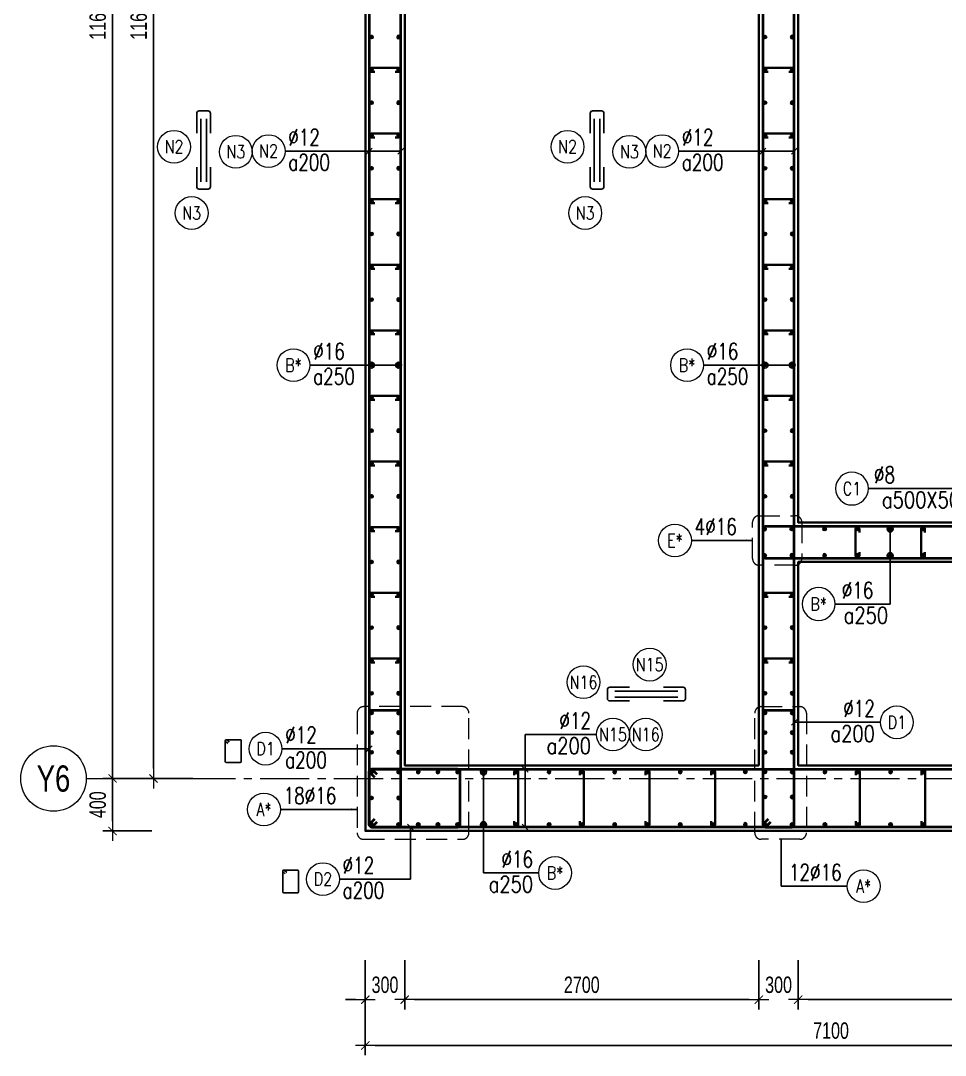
# Model space of a CAD drawing. Header units: millimetres. Extents: x 931337 to 1117500, y 19732 to 157199.
# Drawn here: x 989045 to 996094, y 102930 to 110814 of the extents above; entities that cross this region are included whole.
import ezdxf
from ezdxf.enums import TextEntityAlignment as Align

# ---------------------------------------------------------------- set-up
doc = ezdxf.new("R2010")
doc.units = ezdxf.units.MM
doc.header["$MEASUREMENT"] = 0
for name, pattern in [('HIDDEN', [9.525, 6.35, -3.175]), ('HIDDEN2', [4.7625, 3.175, -1.5875]), ('OF_Grid_1$0$CENTER2', [1.125, 0.75, -0.125, 0.125, -0.125])]:
    doc.linetypes.add(name, pattern=pattern)
doc.layers.get('0').update_dxf_attribs({"lineweight": 20})
doc.layers.get('Defpoints').update_dxf_attribs({"color": 151, "lineweight": 9})
doc.layers.add('Hidden', color=9, linetype='HIDDEN')
doc.layers.add('Ligature', color=1, linetype='Continuous')
for name, color, linetype, lineweight in [('KC-LEADER', 153, 'Continuous', 18), ('KC-THEP', 6, 'Continuous', 40), ('NDC_S_DIM', 1, 'Continuous', 15), ('NDC_S_HIDDEN', 8, 'HIDDEN2', 13), ('NDC_S_LEADER', 1, 'Continuous', 15), ('NDC_S_REBAR', 4, 'Continuous', 35), ('NDC_S_STIRRUP', 4, 'Continuous', 40), ('NDC_S_VN TEXT', 7, 'Continuous', 20), ('NDC_S_WALL', 6, 'Continuous', 35), ('OF_Grid_1$0$NDC_S_AXIS', 5, 'OF_Grid_1$0$CENTER2', 13), ('OF_Grid_1$0$NDC_S_SYMBOL', 1, 'Continuous', 15), ('OF_Grid_1$0$NDC_S_TEXT SYMBOL', 7, 'Continuous', 20)]:
    doc.layers.add(name, color=color, linetype=linetype, lineweight=lineweight)
doc.styles.add('NDC_ARIAL', font='arial.ttf', dxfattribs={"width": 0.85})
doc.styles.add('NDC_DIM', font='', dxfattribs={"width": 0.75})
doc.styles.add('NDC_EN TXT', font='romans.shx', dxfattribs={"width": 0.8})
doc.styles.add('OF_Grid_1$0$NDC_ANNO', font='', dxfattribs={"width": 0.8})
doc.styles.get('NDC_DIM').set_extended_font_data('Dotum')
doc.styles.get('OF_Grid_1$0$NDC_ANNO').set_extended_font_data('Dotum')
doc.dimstyles.new('NDC_1-50', dxfattribs={"dimscale": 50, "dimtxt": 2.5, "dimasz": 1, "dimexe": 1.5, "dimexo": 0, "dimgap": 0.8, "dimtad": 1, "dimdec": 0, "dimdsep": 46, "dimtxsty": 'NDC_ARIAL', "dimblk": 'DIMMARK', "dimcen": 49999.938995, "dimdle": 1.5, "dimclrd": 1, "dimclre": 1, "dimclrt": 3, "dimadec": 0, "dimazin": 0, "dimtfac": 1, "dimtdec": 0, "dimtix": 1, "dimtmove": 2, "dimatfit": 3, "dimfxl": 1, "dimarcsym": 0})
doc.dimstyles.new('NDC_dim_30', dxfattribs={"dimscale": 30, "dimtxt": 2.5, "dimasz": 1.5, "dimexe": 1.5, "dimexo": 2.5, "dimgap": 1, "dimtad": 1, "dimdec": 0, "dimzin": 0, "dimdsep": 46, "dimtxsty": 'NDC_DIM', "dimblk": 'DIMMARK', "dimcen": 0.09, "dimdle": 1.2, "dimclrd": 1, "dimclre": 1, "dimclrt": 3, "dimadec": 0, "dimazin": 0, "dimtfac": 1, "dimtdec": 0, "dimtix": 1, "dimtofl": 0, "dimtmove": 0, "dimatfit": 3, "dimfxl": 6, "dimfxlon": 1, "dimtolj": 1, "dimtzin": 0, "dimarcsym": 0})
doc.dimstyles.new('NDC_dim_50', dxfattribs={"dimscale": 50, "dimtxt": 2.5, "dimasz": 1.5, "dimexe": 1.5, "dimexo": 2.5, "dimgap": 1, "dimtad": 1, "dimdec": 0, "dimzin": 0, "dimdsep": 46, "dimtxsty": 'NDC_DIM', "dimblk": 'DIMMARK', "dimcen": 0.09, "dimdle": 1.2, "dimclrd": 1, "dimclre": 1, "dimclrt": 3, "dimadec": 0, "dimazin": 0, "dimtfac": 1, "dimtdec": 0, "dimtix": 1, "dimtofl": 0, "dimtmove": 0, "dimatfit": 3, "dimfxl": 6, "dimfxlon": 1, "dimtolj": 1, "dimtzin": 0, "dimarcsym": 0})

# ---------------------------------------------------------------- blocks, each defined once
blk = doc.blocks.new('DIMMARK')
at = {"layer": 'NDC_S_DIM', "color": 1}
blk.add_line((-1.5, 0), (1, 0), dxfattribs=at)
at = {"layer": 'NDC_S_DIM', "color": 2, "const_width": 0.1}
blk.add_lwpolyline([(-0.42, -0.42), (0.42, 0.42)], dxfattribs=at)
blk = doc.blocks.new('*D281')
at = {"layer": 'Defpoints', "color": 0, "transparency": 16777216}
for p in [(991672.6, 104639.1), (998772.4, 103817.5), (991672.6, 103004.7)]:
    blk.add_point(p, dxfattribs=at)
at = {"layer": 'NDC_S_DIM', "color": 1, "lineweight": -2, "transparency": 16777216}
for p, q in [((991672.6, 103304.7), (991672.6, 102929.7)), ((998772.4, 103304.7), (998772.4, 102929.7)), ((998697.4, 103004.7), (991747.6, 103004.7))]:
    blk.add_line(p, q, dxfattribs=at)
at = {"layer": 'NDC_S_DIM', "color": 1, "lineweight": -2, "transparency": 16777216, "xscale": 75, "yscale": 75, "zscale": 75, "rotation": 180}
blk.add_blockref('DIMMARK', (991672.6, 103004.7), dxfattribs=at)
at = {"layer": 'NDC_S_DIM', "color": 1, "lineweight": -2, "transparency": 16777216, "xscale": 75, "yscale": 75, "zscale": 75}
blk.add_blockref('DIMMARK', (998772.4, 103004.7), dxfattribs=at)
at = {"layer": 'NDC_S_DIM', "color": 3, "transparency": 16777216, "insert": (995222.5, 103117.3), "char_height": 125, "attachment_point": 5, "style": 'NDC_DIM'}
blk.add_mtext('\\A1;7100', dxfattribs=at)
blk = doc.blocks.new('THEP')
at = {"layer": 'KC-LEADER', "color": 6}
blk.add_circle((0, 0), 14, dxfattribs=at)
at = {"layer": 'KC-THEP'}
for p, q in [((-14, 0), (14, 0)), ((9.9, 9.9), (-9.9, -9.9)), ((-9.9, 9.9), (9.9, -9.9)), ((0, 14), (0, -14))]:
    blk.add_line(p, q, dxfattribs=at)
blk = doc.blocks.new('A$C7BC65A55')
at = {"layer": 'Ligature'}
for p, q in [((-15.2, 372, 0), (-15.2, 38.5, 0)), ((15.2, 372, 0), (15.2, 38.5, 0))]:
    blk.add_line(p, q, dxfattribs=at)
for points in [[(-36.2, 296.5), (-36.2, 400.9, -0.414214), (-24, 413.1), (24, 413.1, -0.414214), (36.2, 400.9), (36.2, 296.5)], [(-36.2, 116.5), (-36.2, 12.2, 0.414214), (-24, 0), (24, 0, 0.414214), (36.2, 12.2), (36.2, 116.5)]]:
    blk.add_lwpolyline(points, format="xyb", dxfattribs=at)
blk = doc.blocks.new('*U11')
blk.add_circle((-2.5, 0), 2.5)
at = {"layer": 'NDC_S_VN TEXT', "color": 3, "style": 'NDC_EN TXT', "width": 0.75}
for tag, p in [('DK1', (0.5, 0.85)), ('KC1', (0.5, -2.97))]:
    blk.add_attdef(tag, p, '', height=2.5, dxfattribs=at)
at = {"layer": 'NDC_S_VN TEXT', "color": 7, "style": 'NDC_EN TXT', "width": 0.8}
blk.add_attdef('SH2', text='', height=2, dxfattribs=at).set_placement((-2.5, 0), align=Align.MIDDLE)
blk = doc.blocks.new('*U10')
blk.add_circle((2.5, 0), 2.5)
at = {"layer": 'NDC_S_VN TEXT', "color": 3, "style": 'NDC_EN TXT'}
for tag, width, p in [('DK2', 0.75, (-0.85, 0.85)), ('KC2', 0.8, (-0.85, -2.97))]:
    blk.add_attdef(tag, text='', height=2.5, dxfattribs=dict(at, width=width)).set_placement(p, align=Align.RIGHT)
at = {"layer": 'NDC_S_VN TEXT', "color": 7, "style": 'NDC_EN TXT', "width": 0.8}
blk.add_attdef('SH3', text='', height=2, dxfattribs=at).set_placement((2.5, 0), align=Align.MIDDLE)
blk = doc.blocks.new('*U9')
blk.add_circle((2.5, 0), 2.5)
at = {"layer": 'NDC_S_VN TEXT', "color": 3, "style": 'NDC_EN TXT', "width": 0.75}
blk.add_attdef('DK2', text='', height=2.5, dxfattribs=at).set_placement((-0.85, 0.85), align=Align.RIGHT)
at = {"layer": 'NDC_S_VN TEXT', "color": 7, "style": 'NDC_EN TXT', "width": 0.8}
blk.add_attdef('SH3', text='', height=2, dxfattribs=at).set_placement((2.5, 0), align=Align.MIDDLE)
blk = doc.blocks.new('*U13')
blk.add_circle((-2.5, 0), 2.5)
at = {"layer": 'NDC_S_VN TEXT', "color": 3, "style": 'NDC_EN TXT', "width": 0.75}
blk.add_attdef('DK1', (0.5, 0.85), '', height=2.5, dxfattribs=at)
at = {"layer": 'NDC_S_VN TEXT', "color": 7, "style": 'NDC_EN TXT', "width": 0.8}
blk.add_attdef('SH2', text='', height=2, dxfattribs=at).set_placement((-2.5, 0), align=Align.MIDDLE)
blk = doc.blocks.new('*U232')
at = {"layer": 'KC-THEP', "rotation": 9.668564436380946}
blk.add_blockref('THEP', (0, 100.3), dxfattribs=at)
at = {"layer": 'KC-THEP', "xscale": -1, "rotation": 170.331435563619}
blk.add_blockref('THEP', (0, -100.3), dxfattribs=at)
blk = doc.blocks.new('*U231')
at = {"layer": 'NDC_S_HIDDEN', "color": 0, "linetype": 'ByBlock', "lineweight": -2, "transparency": 16777216}
for p in [(0, 0), (250, 0), (500, 0), (750, 0), (1000, 0), (1250, 0), (1500, 0), (1750, 0), (2000, 0), (2250, 0), (2500, 0), (2750, 0)]:
    blk.add_blockref('*U232', p, dxfattribs=at)
blk = doc.blocks.new('*D263')
at = {"layer": 'Defpoints', "color": 0, "ltscale": 200, "transparency": 16777216}
for p in [(991672.6, 104639.1), (991972.6, 104639.1), (991672.6, 103353.8)]:
    blk.add_point(p, dxfattribs=at)
at = {"layer": 'NDC_S_DIM', "color": 1, "lineweight": -2, "ltscale": 200, "transparency": 16777216}
for p, q in [((991672.6, 103653.8), (991672.6, 103278.8)), ((991972.6, 103653.8), (991972.6, 103278.8)), ((991597.6, 103353.8), (991522.6, 103353.8)), ((992047.6, 103353.8), (992122.6, 103353.8))]:
    blk.add_line(p, q, dxfattribs=at)
at = {"layer": 'NDC_S_DIM', "color": 1, "lineweight": -2, "ltscale": 200, "transparency": 16777216, "xscale": 75, "yscale": 75, "zscale": 75}
blk.add_blockref('DIMMARK', (991672.6, 103353.8), dxfattribs=at)
at = {"layer": 'NDC_S_DIM', "color": 1, "lineweight": -2, "ltscale": 200, "transparency": 16777216, "xscale": 75, "yscale": 75, "zscale": 75, "rotation": 180}
blk.add_blockref('DIMMARK', (991972.6, 103353.8), dxfattribs=at)
at = {"layer": 'NDC_S_DIM', "color": 3, "ltscale": 200, "transparency": 16777216, "insert": (991822.6, 103466.4), "char_height": 125, "attachment_point": 5, "style": 'NDC_DIM'}
blk.add_mtext('\\A1;300', dxfattribs=at)
blk = doc.blocks.new('*U86')
at = {"layer": 'OF_Grid_1$0$NDC_S_SYMBOL'}
blk.add_line((5, 0), (9, 0), dxfattribs=at)
blk.add_circle((0, 0), 5, dxfattribs=at)
at = {"layer": 'OF_Grid_1$0$NDC_S_TEXT SYMBOL', "color": 7, "style": 'OF_Grid_1$0$NDC_ANNO', "width": 0.8}
blk.add_attdef('GRID', text='', height=4, rotation=270, dxfattribs=at).set_placement((0, 0), align=Align.MIDDLE)
blk = doc.blocks.new('*D239')
at = {"layer": 'Defpoints', "color": 0, "transparency": 16777216}
for p in [(990058.1, 116639.1), (992301.9, 116639.1), (992411.3, 105039.1)]:
    blk.add_point(p, dxfattribs=at)
at = {"layer": 'NDC_S_DIM', "color": 1, "lineweight": -2, "transparency": 16777216}
for p, q in [((990358.1, 116639.1), (989983.1, 116639.1)), ((990058.1, 105114.1), (990058.1, 116564.1)), ((990358.1, 105039.1), (989983.1, 105039.1))]:
    blk.add_line(p, q, dxfattribs=at)
at = {"layer": 'NDC_S_DIM', "color": 1, "lineweight": -2, "transparency": 16777216, "xscale": 75, "yscale": 75, "zscale": 75}
for p, rotation in [((990058.1, 116639.1), 90), ((990058.1, 105039.1), 270)]:
    blk.add_blockref('DIMMARK', p, dxfattribs=dict(at, rotation=rotation))
at = {"layer": 'NDC_S_DIM', "color": 3, "transparency": 16777216, "insert": (989945.5, 110839.1), "char_height": 125, "attachment_point": 5, "rotation": 90, "style": 'NDC_DIM'}
blk.add_mtext('\\A1;11600', dxfattribs=at)
blk = doc.blocks.new('*D240')
at = {"layer": 'Defpoints', "color": 0, "ltscale": 200, "transparency": 16777216}
for p in [(989745.5, 105039.3), (991786.6, 105039.3), (991754.9, 104639.1)]:
    blk.add_point(p, dxfattribs=at)
at = {"layer": 'NDC_S_DIM', "color": 1, "lineweight": -2, "ltscale": 200, "transparency": 16777216}
for p, q in [((990045.5, 105039.3), (989670.5, 105039.3)), ((989745.5, 104714.1), (989745.5, 104964.3)), ((990045.5, 104639.1), (989670.5, 104639.1))]:
    blk.add_line(p, q, dxfattribs=at)
at = {"layer": 'NDC_S_DIM', "color": 1, "lineweight": -2, "ltscale": 200, "transparency": 16777216, "xscale": 75, "yscale": 75, "zscale": 75}
for p, rotation in [((989745.5, 105039.3), 90), ((989745.5, 104639.1), 270)]:
    blk.add_blockref('DIMMARK', p, dxfattribs=dict(at, rotation=rotation))
at = {"layer": 'NDC_S_DIM', "color": 3, "ltscale": 200, "transparency": 16777216, "insert": (989632.9, 104839.2), "char_height": 125, "attachment_point": 5, "rotation": 90, "style": 'NDC_DIM'}
blk.add_mtext('\\A1;400', dxfattribs=at)
blk = doc.blocks.new('*D241')
at = {"layer": 'Defpoints', "color": 0, "ltscale": 200, "transparency": 16777216}
for p in [(989745.5, 116639.1), (991786.5, 116639.1), (991786.6, 105039.3)]:
    blk.add_point(p, dxfattribs=at)
at = {"layer": 'NDC_S_DIM', "color": 1, "lineweight": -2, "ltscale": 200, "transparency": 16777216}
for p, q in [((990045.5, 116639.1), (989670.5, 116639.1)), ((989745.5, 105114.3), (989745.5, 116564.1)), ((990045.5, 105039.3), (989670.5, 105039.3))]:
    blk.add_line(p, q, dxfattribs=at)
at = {"layer": 'NDC_S_DIM', "color": 1, "lineweight": -2, "ltscale": 200, "transparency": 16777216, "xscale": 75, "yscale": 75, "zscale": 75}
for p, rotation in [((989745.5, 116639.1), 90), ((989745.5, 105039.3), 270)]:
    blk.add_blockref('DIMMARK', p, dxfattribs=dict(at, rotation=rotation))
at = {"layer": 'NDC_S_DIM', "color": 3, "ltscale": 200, "transparency": 16777216, "insert": (989632.9, 110839.2), "char_height": 125, "attachment_point": 5, "rotation": 90, "style": 'NDC_DIM'}
blk.add_mtext('\\A1;11600', dxfattribs=at)
blk = doc.blocks.new('*D250')
at = {"layer": 'Defpoints', "color": 0, "ltscale": 200, "transparency": 16777216}
for p in [(994672.6, 105139.1), (991972.6, 104639.1), (994672.6, 103353.8)]:
    blk.add_point(p, dxfattribs=at)
at = {"layer": 'NDC_S_DIM', "color": 1, "lineweight": -2, "ltscale": 200, "transparency": 16777216}
for p, q in [((991972.6, 103653.8), (991972.6, 103278.8)), ((994672.6, 103653.8), (994672.6, 103278.8)), ((992047.6, 103353.8), (994597.6, 103353.8))]:
    blk.add_line(p, q, dxfattribs=at)
at = {"layer": 'NDC_S_DIM', "color": 1, "lineweight": -2, "ltscale": 200, "transparency": 16777216, "xscale": 75, "yscale": 75, "zscale": 75, "rotation": 180}
blk.add_blockref('DIMMARK', (991972.6, 103353.8), dxfattribs=at)
at = {"layer": 'NDC_S_DIM', "color": 1, "lineweight": -2, "ltscale": 200, "transparency": 16777216, "xscale": 75, "yscale": 75, "zscale": 75}
blk.add_blockref('DIMMARK', (994672.6, 103353.8), dxfattribs=at)
at = {"layer": 'NDC_S_DIM', "color": 3, "ltscale": 200, "transparency": 16777216, "insert": (993322.6, 103466.4), "char_height": 125, "attachment_point": 5, "style": 'NDC_DIM'}
blk.add_mtext('\\A1;2700', dxfattribs=at)
blk = doc.blocks.new('*D251')
at = {"layer": 'Defpoints', "color": 0, "ltscale": 200, "transparency": 16777216}
for p in [(994672.6, 105139.1), (994972.6, 105139.1), (994972.6, 103353.8)]:
    blk.add_point(p, dxfattribs=at)
at = {"layer": 'NDC_S_DIM', "color": 1, "lineweight": -2, "ltscale": 200, "transparency": 16777216}
for p, q in [((994672.6, 103653.8), (994672.6, 103278.8)), ((994972.6, 103653.8), (994972.6, 103278.8)), ((994597.6, 103353.8), (994522.6, 103353.8)), ((995047.6, 103353.8), (995122.6, 103353.8))]:
    blk.add_line(p, q, dxfattribs=at)
at = {"layer": 'NDC_S_DIM', "color": 1, "lineweight": -2, "ltscale": 200, "transparency": 16777216, "xscale": 75, "yscale": 75, "zscale": 75}
blk.add_blockref('DIMMARK', (994672.6, 103353.8), dxfattribs=at)
at = {"layer": 'NDC_S_DIM', "color": 1, "lineweight": -2, "ltscale": 200, "transparency": 16777216, "xscale": 75, "yscale": 75, "zscale": 75, "rotation": 180}
blk.add_blockref('DIMMARK', (994972.6, 103353.8), dxfattribs=at)
at = {"layer": 'NDC_S_DIM', "color": 3, "ltscale": 200, "transparency": 16777216, "insert": (994822.6, 103466.4), "char_height": 125, "attachment_point": 5, "style": 'NDC_DIM'}
blk.add_mtext('\\A1;300', dxfattribs=at)
blk = doc.blocks.new('*D252')
at = {"layer": 'Defpoints', "color": 0, "ltscale": 200, "transparency": 16777216}
for p in [(994972.6, 105139.1), (1001373.4, 105139.1), (1001373.4, 103353.8)]:
    blk.add_point(p, dxfattribs=at)
at = {"layer": 'NDC_S_DIM', "color": 1, "lineweight": -2, "ltscale": 200, "transparency": 16777216}
for p, q in [((994972.6, 103653.8), (994972.6, 103278.8)), ((1001373.4, 103653.8), (1001373.4, 103278.8)), ((995047.6, 103353.8), (1001298.4, 103353.8))]:
    blk.add_line(p, q, dxfattribs=at)
at = {"layer": 'NDC_S_DIM', "color": 1, "lineweight": -2, "ltscale": 200, "transparency": 16777216, "xscale": 75, "yscale": 75, "zscale": 75, "rotation": 180}
blk.add_blockref('DIMMARK', (994972.6, 103353.8), dxfattribs=at)
at = {"layer": 'NDC_S_DIM', "color": 1, "lineweight": -2, "ltscale": 200, "transparency": 16777216, "xscale": 75, "yscale": 75, "zscale": 75}
blk.add_blockref('DIMMARK', (1001373.4, 103353.8), dxfattribs=at)
at = {"layer": 'NDC_S_DIM', "color": 3, "ltscale": 200, "transparency": 16777216, "insert": (998173, 103466.4), "char_height": 125, "attachment_point": 5, "style": 'NDC_DIM'}
blk.add_mtext('\\A1;6401', dxfattribs=at)

msp = doc.modelspace()

# ---------------------------------------------------------------- linework, layer by layer
for centre in [(990214.344, 109853.41), (990685.313, 109815.251), (993214.344, 109853.41), (993685.313, 109815.251), (990348.792, 109348.408), (993348.792, 109348.408), (993840.487, 105907.104), (993335.484, 105772.656), (993810.213, 105374.335)]:
    msp.add_circle(centre, 125)
at = {"layer": 'Ligature'}
for points in [[(990623.783, 105305.097), (990607.817, 105321.063, -0.66817864), (990613.59, 105335.001), (990718.219, 105335.001, -0.41421356), (990726.384, 105326.837), (990726.384, 105169.729, -0.41421356), (990718.219, 105161.564), (990613.59, 105161.564, -0.41421356), (990605.425, 105169.729), (990605.425, 105326.837, -0.66817864), (990619.363, 105332.61), (990635.329, 105316.644)], [(991061.595, 104311.496), (991045.629, 104327.462, -0.66817864), (991051.402, 104341.4), (991156.031, 104341.4, -0.41421356), (991164.196, 104333.235), (991164.196, 104176.128, -0.41421356), (991156.031, 104167.963), (991051.402, 104167.963, -0.41421356), (991043.237, 104176.128), (991043.237, 104333.235, -0.66817864), (991057.176, 104339.009), (991073.141, 104323.043)]]:
    msp.add_lwpolyline(points, format="xyb", dxfattribs=at)
at = {"layer": 'NDC_S_HIDDEN', "ltscale": 50}
for points in [[(994674.203, 107041.982), (994950.046, 107041.982, -0.41421356), (995000.046, 106991.982), (995000.046, 106714.433, -0.41421356), (994950.046, 106664.433), (994674.203, 106664.433, -0.41421356), (994624.203, 106714.433), (994624.203, 106991.982, -0.41421356)], [(991660.274, 104575.657), (992412.484, 104575.657, 0.41421356), (992462.484, 104625.657), (992462.484, 105536.602, 0.41421356), (992412.484, 105586.602), (991660.274, 105586.602, 0.41421356), (991610.274, 105536.602), (991610.274, 104625.657, 0.41421356)], [(994985.014, 104575.657), (994690.614, 104575.657, -0.41421356), (994640.614, 104625.657), (994640.614, 105536.602, -0.41421356), (994690.614, 105586.602), (994985.014, 105586.602, -0.41421356), (995035.014, 105536.602), (995035.014, 104625.657, -0.41421356)]]:
    msp.add_lwpolyline(points, format="xyb", close=True, dxfattribs=at)
at = {"layer": 'NDC_S_REBAR'}
for points in [[(991901.156, 110424.057), (991926.156, 110424.057, 1), (991926.156, 110454.057), (991719.132, 110454.057, 1), (991719.132, 110424.057), (991744.132, 110424.057)], [(994901.156, 110424.057), (994926.156, 110424.057, 1), (994926.156, 110454.057), (994719.132, 110454.057, 1), (994719.132, 110424.057), (994744.132, 110424.057)], [(991901.156, 109924.057), (991926.156, 109924.057, 1), (991926.156, 109954.057), (991719.132, 109954.057, 1), (991719.132, 109924.057), (991744.132, 109924.057)], [(994901.156, 109924.057), (994926.156, 109924.057, 1), (994926.156, 109954.057), (994719.132, 109954.057, 1), (994719.132, 109924.057), (994744.132, 109924.057)], [(991901.156, 109424.057), (991926.156, 109424.057, 1), (991926.156, 109454.057), (991719.132, 109454.057, 1), (991719.132, 109424.057), (991744.132, 109424.057)], [(994901.156, 109424.057), (994926.156, 109424.057, 1), (994926.156, 109454.057), (994719.132, 109454.057, 1), (994719.132, 109424.057), (994744.132, 109424.057)], [(991901.156, 108924.057), (991926.156, 108924.057, 1), (991926.156, 108954.057), (991719.132, 108954.057, 1), (991719.132, 108924.057), (991744.132, 108924.057)], [(994901.156, 108924.057), (994926.156, 108924.057, 1), (994926.156, 108954.057), (994719.132, 108954.057, 1), (994719.132, 108924.057), (994744.132, 108924.057)], [(991901.156, 108424.057), (991926.156, 108424.057, 1), (991926.156, 108454.057), (991719.132, 108454.057, 1), (991719.132, 108424.057), (991744.132, 108424.057)], [(994901.156, 108424.057), (994926.156, 108424.057, 1), (994926.156, 108454.057), (994719.132, 108454.057, 1), (994719.132, 108424.057), (994744.132, 108424.057)], [(991901.156, 107924.057), (991926.156, 107924.057, 1), (991926.156, 107954.057), (991719.132, 107954.057, 1), (991719.132, 107924.057), (991744.132, 107924.057)], [(994901.156, 107924.057), (994926.156, 107924.057, 1), (994926.156, 107954.057), (994719.132, 107954.057, 1), (994719.132, 107924.057), (994744.132, 107924.057)], [(991901.156, 107424.057), (991926.156, 107424.057, 1), (991926.156, 107454.057), (991719.132, 107454.057, 1), (991719.132, 107424.057), (991744.132, 107424.057)], [(994901.156, 107424.057), (994926.156, 107424.057, 1), (994926.156, 107454.057), (994719.132, 107454.057, 1), (994719.132, 107424.057), (994744.132, 107424.057)], [(991901.156, 106924.057), (991926.156, 106924.057, 1), (991926.156, 106954.057), (991719.132, 106954.057, 1), (991719.132, 106924.057), (991744.132, 106924.057)], [(995438.665, 106764.363), (995438.665, 106739.363, -1), (995408.665, 106739.363), (995408.665, 106939.363, -1), (995438.665, 106939.363), (995438.665, 106914.363)], [(995938.665, 106764.363), (995938.665, 106739.363, -1), (995908.665, 106739.363), (995908.665, 106939.363, -1), (995938.665, 106939.363), (995938.665, 106914.363)], [(991901.156, 106424.057), (991926.156, 106424.057, 1), (991926.156, 106454.057), (991719.132, 106454.057, 1), (991719.132, 106424.057), (991744.132, 106424.057)], [(994901.156, 106424.057), (994926.156, 106424.057, 1), (994926.156, 106454.057), (994719.132, 106454.057, 1), (994719.132, 106424.057), (994744.132, 106424.057)], [(991901.156, 105924.057), (991926.156, 105924.057, 1), (991926.156, 105954.057), (991719.132, 105954.057, 1), (991719.132, 105924.057), (991744.132, 105924.057)], [(994901.156, 105924.057), (994926.156, 105924.057, 1), (994926.156, 105954.057), (994719.132, 105954.057, 1), (994719.132, 105924.057), (994744.132, 105924.057)], [(992808.274, 105064.057), (992808.274, 105089.057, -1), (992838.274, 105089.057), (992838.274, 104689.057, -1), (992808.274, 104689.057), (992808.274, 104714.057)], [(993308.274, 105064.057), (993308.274, 105089.057, -1), (993338.274, 105089.057), (993338.274, 104689.057, -1), (993308.274, 104689.057), (993308.274, 104714.057)], [(993808.274, 105064.057), (993808.274, 105089.057, -1), (993838.274, 105089.057), (993838.274, 104689.057, -1), (993808.274, 104689.057), (993808.274, 104714.057)], [(994308.274, 105064.057), (994308.274, 105089.057, -1), (994338.274, 105089.057), (994338.274, 104689.057, -1), (994308.274, 104689.057), (994308.274, 104714.057)], [(995411.156, 105064.057), (995411.156, 105089.057, -1), (995441.156, 105089.057), (995441.156, 104689.057, -1), (995411.156, 104689.057), (995411.156, 104714.057)], [(995911.156, 105064.057), (995911.156, 105089.057, -1), (995941.156, 105089.057), (995941.156, 104689.057, -1), (995911.156, 104689.057), (995911.156, 104714.057)]]:
    msp.add_lwpolyline(points, format="xyb", dxfattribs=at)
at = {"layer": 'NDC_S_STIRRUP'}
for points in [[(991742.644, 104729.057), (991702.644, 104689.057, 0.41421356), (991722.644, 104669.057), (991922.644, 104669.057, 0.41421356), (991942.644, 104689.057), (991942.644, 116989.057, 0.41421356), (991922.644, 117009.057), (991722.644, 117009.057, 0.41421356), (991702.644, 116989.057), (991702.644, 104689.057, 0.41421356), (991722.644, 104669.057), (991762.644, 104709.057)], [(994742.644, 104729.057), (994702.644, 104689.057, 0.41421356), (994722.644, 104669.057), (994922.644, 104669.057, 0.41421356), (994942.644, 104689.057), (994942.644, 116989.057, 0.41421356), (994922.644, 117009.057), (994722.644, 117009.057, 0.41421356), (994702.644, 116989.057), (994702.644, 104689.057, 0.41421356), (994722.644, 104669.057), (994762.644, 104709.057)], [(997982.644, 106759.057), (998022.644, 106719.057, 0.41421356), (998042.644, 106739.057), (998042.644, 106939.057, 0.41421356), (998022.644, 106959.057), (994722.644, 106959.057, 0.41421356), (994702.644, 106939.057), (994702.644, 106739.057, 0.41435759), (994722.644, 106719.057), (998022.644, 106719.057, 0.41421356), (998042.644, 106739.057), (998002.644, 106779.057)], [(991742.644, 104729.057), (991702.644, 104689.057, 0.41421356), (991722.644, 104669.057), (991922.644, 104669.057, 0.41421356), (991942.644, 104689.057), (991942.644, 105537.668, 0.41421356), (991922.644, 105557.668), (991722.644, 105557.668, 0.41421356), (991702.644, 105537.668), (991702.644, 104689.057, 0.41421356), (991722.644, 104669.057), (991762.644, 104709.057)], [(994742.644, 104729.057), (994702.644, 104689.057, 0.41421356), (994722.644, 104669.057), (994922.644, 104669.057, 0.41421356), (994942.644, 104689.057), (994942.644, 105537.668, 0.41421356), (994922.644, 105557.668), (994722.644, 105557.668, 0.41421356), (994702.644, 105537.668), (994702.644, 104689.057, 0.41421356), (994722.644, 104669.057), (994762.644, 104709.057)], [(1001283.443, 105069.057), (1001323.443, 105109.057, -0.41421356), (1001343.443, 105089.057), (1001343.443, 104689.057, -0.41421356), (1001323.443, 104669.057), (991722.644, 104669.057, -0.41421356), (991702.644, 104689.057), (991702.644, 105089.057, -0.41421356), (991722.644, 105109.057), (1001323.443, 105109.057, -0.41421356), (1001343.443, 105089.057), (1001303.443, 105049.057)], [(991762.644, 105069.057), (991722.644, 105109.057, 0.41421356), (991702.644, 105089.057), (991702.644, 104689.057, 0.41421356), (991722.644, 104669.057), (992376.156, 104669.057, 0.41421356), (992396.156, 104689.057), (992396.156, 105089.057, 0.41421356), (992376.156, 105109.057), (991722.644, 105109.057, 0.41421356), (991702.644, 105089.057), (991742.644, 105049.057)]]:
    msp.add_lwpolyline(points, format="xyb", dxfattribs=at)
at = {"layer": 'NDC_S_WALL'}
msp.add_lwpolyline([(1001373.443, 104639.057), (991672.644, 104639.057), (991672.644, 117039.057), (996570.303, 117039.057)], dxfattribs=at)
for points in [[(994672.644, 105139.057), (994672.644, 116539.057), (991972.644, 116539.057), (991972.644, 105139.057)], [(994972.644, 114039.057), (994972.644, 106989.057), (997772.644, 106989.057), (997772.644, 114039.057)], [(997772.644, 105139.057), (997772.644, 106689.057), (994972.644, 106689.057), (994972.644, 105139.057)]]:
    msp.add_lwpolyline(points, close=True, dxfattribs=at)
at = {"layer": 'OF_Grid_1$0$NDC_S_AXIS', "ltscale": 500}
msp.add_line((989745.464, 105039.057), (1005595.789, 105039.057), dxfattribs=at)

# ---------------------------------------------------------------- block references
at = {"layer": 'Hidden', "xscale": 1.44, "yscale": 1.44, "zscale": 1.44}
for p in [(990439.424, 109531.13, 0.03), (993439.424, 109531.13, 0.03)]:
    msp.add_blockref('A$C7BC65A55', p, dxfattribs=at)
at = {"layer": 'Hidden', "xscale": 1.44, "yscale": 1.44, "zscale": 1.44, "rotation": 270}
msp.add_blockref('A$C7BC65A55', (993518.206, 105682.025, 0.03), dxfattribs=at)
at = {"layer": 'KC-THEP'}
for p, rotation in [((991719.132, 110689.057), 189.6685644363809), ((994719.132, 110689.057), 189.6685644363809), ((991719.132, 110439.057), 189.6685644363809), ((994719.132, 110439.057), 189.6685644363809), ((991719.132, 110189.057), 189.6685644363809), ((994719.132, 110189.057), 189.6685644363809), ((991719.132, 109939.057), 189.6685644363809), ((994719.132, 109939.057), 189.6685644363809), ((991719.132, 109689.057), 189.6685644363809), ((994719.132, 109689.057), 189.6685644363809), ((991719.132, 109439.057), 189.6685644363809), ((994719.132, 109439.057), 189.6685644363809), ((991719.132, 109189.057), 189.6685644363809), ((994719.132, 109189.057), 189.6685644363809), ((991719.132, 108939.057), 189.6685644363809), ((994719.132, 108939.057), 189.6685644363809), ((991719.132, 108689.057), 189.6685644363809), ((994719.132, 108689.057), 189.6685644363809), ((991719.132, 108439.057), 189.6685644363809), ((994719.132, 108439.057), 189.6685644363809), ((991719.132, 108189.057), 189.6685644363809), ((994719.132, 108189.057), 189.6685644363809), ((991719.132, 107939.057), 189.6685644363809), ((994719.132, 107939.057), 189.6685644363809), ((991719.132, 107689.057), 189.6685644363809), ((994719.132, 107689.057), 189.6685644363809), ((991719.132, 107439.057), 189.6685644363809), ((994719.132, 107439.057), 189.6685644363809), ((991719.132, 107189.057), 189.6685644363809), ((994719.132, 107189.057), 189.6685644363809), ((991719.132, 106939.057), 189.6685644363809), ((994716.641, 106738.752), 189.6685644363809), ((991719.132, 106689.057), 189.6685644363809), ((991719.132, 106439.057), 189.6685644363809), ((994719.132, 106439.057), 189.6685644363809), ((991719.132, 106189.057), 189.6685644363809), ((994719.132, 106189.057), 189.6685644363809), ((991719.132, 105939.057), 189.6685644363809), ((994719.132, 105939.057), 189.6685644363809), ((991719.132, 105689.057), 189.6685644363809), ((994719.132, 105689.057), 189.6685644363809), ((991719.132, 105539.057), 189.6685644363809), ((994719.132, 105539.057), 189.6685644363809), ((991719.132, 105389.057), 189.6685644363809), ((994719.132, 105389.057), 189.6685644363809), ((991719.132, 105239.057), 189.6685644363809), ((994719.132, 105239.057), 189.6685644363809), ((991719.132, 105089.057), 189.6685644363809), ((994569.132, 105089.057), 189.6685644363809), ((994719.132, 105089.057), 189.6685644363809), ((991719.132, 104890.626), 189.6685644363809), ((994719.132, 104898.391), 189.6685644363809), ((991926.156, 104689.057), 9.66856443638095), ((992076.156, 104689.057), 9.66856443638095), ((992226.156, 104689.057), 9.66856443638095), ((992376.156, 104689.057), 9.66856443638095), ((992573.274, 104689.057), 9.668564436380946), ((992823.274, 104689.057), 9.668564436380946), ((993073.274, 104689.057), 9.668564436380946), ((993323.274, 104689.057), 9.668564436380946), ((993573.274, 104689.057), 9.668564436380946), ((993823.274, 104689.057), 9.668564436380946), ((994073.274, 104689.057), 9.668564436380946), ((994323.274, 104689.057), 9.668564436380946), ((994926.156, 104689.057), 9.668564436380946), ((995176.156, 104689.057), 9.668564436380946), ((995426.156, 104689.057), 9.668564436380946), ((995676.156, 104689.057), 9.668564436380946), ((995926.156, 104689.057), 9.668564436380946)]:
    msp.add_blockref('THEP', p, dxfattribs=dict(at, rotation=rotation))
at = {"layer": 'KC-THEP', "xscale": -1}
for p, rotation in [((991926.156, 110689.057), 170.331435563619), ((994926.156, 110689.057), 170.331435563619), ((991926.156, 110439.057), 170.331435563619), ((994926.156, 110439.057), 170.331435563619), ((991926.156, 110189.057), 170.331435563619), ((994926.156, 110189.057), 170.331435563619), ((991926.156, 109939.057), 170.331435563619), ((994926.156, 109939.057), 170.331435563619), ((991926.156, 109689.057), 170.331435563619), ((994926.156, 109689.057), 170.331435563619), ((991926.156, 109439.057), 170.331435563619), ((994926.156, 109439.057), 170.331435563619), ((991926.156, 109189.057), 170.331435563619), ((994926.156, 109189.057), 170.331435563619), ((991926.156, 108939.057), 170.331435563619), ((994926.156, 108939.057), 170.331435563619), ((991926.156, 108689.057), 170.331435563619), ((994926.156, 108689.057), 170.331435563619), ((991926.156, 108439.057), 170.331435563619), ((994926.156, 108439.057), 170.331435563619), ((991926.156, 108189.057), 170.331435563619), ((994926.156, 108189.057), 170.331435563619), ((991926.156, 107939.057), 170.331435563619), ((994926.156, 107939.057), 170.331435563619), ((991926.156, 107689.057), 170.331435563619), ((994926.156, 107689.057), 170.331435563619), ((991926.156, 107439.057), 170.331435563619), ((994926.156, 107439.057), 170.331435563619), ((991926.156, 107189.057), 170.331435563619), ((994926.156, 107189.057), 170.331435563619), ((991926.156, 106939.057), 170.331435563619), ((994716.641, 106939.363), 350.3314355636191), ((991926.156, 106689.057), 170.331435563619), ((991926.156, 106439.057), 170.331435563619), ((994926.156, 106439.057), 170.331435563619), ((991926.156, 106189.057), 170.331435563619), ((994926.156, 106189.057), 170.331435563619), ((991926.156, 105939.057), 170.331435563619), ((994926.156, 105939.057), 170.331435563619), ((991926.156, 105689.057), 170.331435563619), ((994926.156, 105689.057), 170.331435563619), ((991926.156, 105539.057), 170.331435563619), ((994926.156, 105539.057), 170.331435563619), ((991926.156, 105389.057), 170.331435563619), ((994926.156, 105389.057), 170.331435563619), ((991926.156, 105239.057), 170.331435563619), ((994926.156, 105239.057), 170.331435563619), ((991926.156, 105089.057), 170.331435563619), ((992076.156, 105089.057), 170.331435563619), ((992226.156, 105089.057), 170.331435563619), ((992376.156, 105089.057), 170.331435563619), ((992573.274, 105089.057), 170.331435563619), ((992823.274, 105089.057), 170.331435563619), ((993073.274, 105089.057), 170.331435563619), ((993323.274, 105089.057), 170.331435563619), ((993573.274, 105089.057), 170.331435563619), ((993823.274, 105089.057), 170.331435563619), ((994073.274, 105089.057), 170.331435563619), ((994323.274, 105089.057), 170.331435563619), ((994926.156, 105089.057), 170.331435563619), ((995176.156, 105089.057), 170.331435563619), ((995426.156, 105089.057), 170.331435563619), ((995676.156, 105089.057), 170.331435563619), ((995926.156, 105089.057), 170.331435563619), ((991926.156, 104890.626), 170.331435563619), ((994926.156, 104898.391), 170.331435563619), ((991719.132, 104689.057), 350.3314355636191), ((994569.132, 104689.057), 350.3314355636191), ((994719.132, 104689.057), 350.3314355636191)]:
    msp.add_blockref('THEP', p, dxfattribs=dict(at, rotation=rotation))
at = {"layer": 'NDC_S_HIDDEN'}
msp.add_blockref('*U231', (994923.665, 106839.057), dxfattribs=at)
at = {"layer": 'NDC_S_VN TEXT', "xscale": 50, "yscale": 50, "zscale": 50}
for name, p, values in [('*U11', (991060.256, 109820.419), {'SH2': 'N2', 'DK1': '%%C12', 'KC1': 'a200'}), ('*U11', (994060.256, 109820.419), {'SH2': 'N2', 'DK1': '%%C12', 'KC1': 'a200'}), ('*U11', (991250.185, 108189.057), {'SH2': 'B*', 'DK1': '%%C16', 'KC1': 'a250'}), ('*U11', (994250.185, 108189.057), {'SH2': 'B*', 'DK1': '%%C16', 'KC1': 'a250'}), ('*U13', (994157.797, 106853.208), {'SH2': 'E*', 'DK1': '4%%C16'}), ('*U10', (995599.397, 105467.334), {'SH3': 'D1', 'DK2': '%%C12', 'KC2': 'a200'}), ('*U10', (993435.213, 105374.335), {'SH3': 'N15', 'DK2': '%%C12', 'KC2': 'a200'}), ('*U11', (991036.707, 105266.098), {'SH2': 'D1', 'DK1': '%%C12', 'KC1': 'a200'}), ('*U13', (991024.903, 104803.208), {'SH2': 'A*', 'DK1': '18%%C16'}), ('*U10', (992993.886, 104319.345), {'SH3': 'B*', 'DK2': '%%C16', 'KC2': 'a250'}), ('*U11', (991474.519, 104272.497), {'SH2': 'D2', 'DK1': '%%C12', 'KC1': 'a200'}), ('*U9', (995345.86, 104218.752), {'SH3': 'A*', 'DK2': '12%%C16'})]:
    msp.add_blockref(name, p, dxfattribs=at).add_auto_attribs(values)
at = {"layer": 'NDC_S_VN TEXT'}
ref = msp.add_blockref('*U10', (995506.859, 107248.352), dxfattribs=dict(at, xscale=-50, yscale=50, zscale=50))
ref.add_attrib('SH3', 'C1', dxfattribs={"color": 7, "height": 100, "style": 'NDC_EN TXT', "width": 0.8}).set_placement((995381.859, 107248.352), align=Align.MIDDLE)
ref.add_attrib('DK2', '%%c8', dxfattribs={"color": 3, "height": 125, "style": 'NDC_EN TXT', "width": 0.75}).set_placement((995710.073, 107290.628), align=Align.RIGHT)
ref.add_attrib('KC2', 'a500X500', dxfattribs={"color": 3, "height": 125, "style": 'NDC_EN TXT', "width": 0.8}).set_placement((996292.216, 107099.725), align=Align.RIGHT)
ref = msp.add_blockref('*U10', (995253.053, 106369.04), dxfattribs=dict(at, xscale=-50, yscale=50, zscale=50))
ref.add_attrib('SH3', 'B*', dxfattribs={"color": 7, "height": 100, "style": 'NDC_EN TXT', "width": 0.8}).set_placement((995128.053, 106369.04), align=Align.MIDDLE)
ref.add_attrib('DK2', '%%C16', dxfattribs={"color": 3, "height": 125, "style": 'NDC_EN TXT', "width": 0.75}).set_placement((995545.553, 106411.315), align=Align.RIGHT)
ref.add_attrib('KC2', 'a250', dxfattribs={"color": 3, "height": 125, "style": 'NDC_EN TXT', "width": 0.8}).set_placement((995657.458, 106220.412), align=Align.RIGHT)
at = {"layer": 'OF_Grid_1$0$NDC_S_AXIS'}
ref = msp.add_blockref('*U86', (989295.464, 105039.057), dxfattribs=dict(at, xscale=50, yscale=50, zscale=50))
ref.add_attrib('GRID', 'Y6', dxfattribs={"layer": 'OF_Grid_1$0$NDC_S_TEXT SYMBOL', "color": 7, "height": 200, "style": 'OF_Grid_1$0$NDC_ANNO', "width": 0.8}).set_placement((989295.464, 105039.057), align=Align.MIDDLE)

# ---------------------------------------------------------------- texts
at = {"layer": 'NDC_S_VN TEXT', "color": 7, "style": 'NDC_EN TXT', "width": 0.8}
for tag, p in [('N2', (990214.344, 109853.41)), ('N3', (990685.313, 109815.251)), ('N2', (993214.344, 109853.41)), ('N3', (993685.313, 109815.251)), ('N3', (990348.792, 109348.408)), ('N3', (993348.792, 109348.408)), ('N15', (993840.487, 105907.104)), ('N16', (993335.484, 105772.656)), ('N16', (993810.213, 105374.335))]:
    msp.add_attdef(tag, text='3', height=100, dxfattribs=at).set_placement(p, align=Align.MIDDLE)

# ---------------------------------------------------------------- dimensions: what is measured, and where the dimension line sits
at = {"layer": 'NDC_S_DIM', "ltscale": 200}
for base, p1, p2, angle, picture, middle in [((989745.464, 116639.057), (991786.629, 105039.311), (991786.531, 116639.057), 90, '*D241', (989632.879, 110839.184)), ((994672.644, 103353.837), (991972.644, 104639.057), (994672.644, 105139.057), 180, '*D250', (993322.644, 103466.422)), ((994972.644, 103353.837), (994672.644, 105139.057), (994972.644, 105139.057), 180, '*D251', (994822.644, 103466.422)), ((1001373.443, 103353.837), (994972.644, 105139.057), (1001373.443, 105139.057), 180, '*D252', (998173.044, 103466.422)), ((991672.644, 103353.837), (991972.644, 104639.057), (991672.644, 104639.057), 180, '*D263', (991822.644, 103466.422))]:
    dim = msp.add_linear_dim(base=base, p1=p1, p2=p2, angle=angle, dimstyle='NDC_dim_50', override={"dimtmove": 1}, dxfattribs=at)
    dim.commit()
    dim.dimension.update_dxf_attribs({"geometry": picture, "text_midpoint": middle})
at = {"layer": 'NDC_S_DIM'}
for base, p1, p2, angle, picture, middle in [((990058.06, 116639.057), (992411.281, 105039.057), (992301.948, 116639.057), 90, '*D239', (989945.475, 110839.057)), ((991672.644, 103004.688), (998772.443, 103817.493), (991672.644, 104639.057), 180, '*D281', (995222.544, 103117.272))]:
    dim = msp.add_linear_dim(base=base, p1=p1, p2=p2, angle=angle, dimstyle='NDC_dim_50', override={"dimtmove": 1}, dxfattribs=at)
    dim.commit()
    dim.dimension.update_dxf_attribs({"geometry": picture, "text_midpoint": middle})
at = {"layer": 'NDC_S_DIM', "ltscale": 200}
dim = msp.add_linear_dim(base=(989745.464, 105039.311), p1=(991754.935, 104639.057), p2=(991786.629, 105039.311), angle=90, dimstyle='NDC_dim_50', dxfattribs=at)
dim.commit()
dim.dimension.update_dxf_attribs({"geometry": '*D240', "text_midpoint": (989632.879, 104839.184)})

# ---------------------------------------------------------------- leaders
at = {"layer": 'NDC_S_LEADER'}
for points, override in [([(991942.644, 109820.238), (991060.256, 109820.238)], {"dimtad": 0, "dimldrblk": 'Oblique'}), ([(991702.644, 109820.238), (991060.256, 109820.238)], {"dimtad": 0, "dimldrblk": 'Oblique'}), ([(994942.644, 109820.238), (994060.256, 109820.238)], {"dimtad": 0, "dimldrblk": 'Oblique'}), ([(994702.644, 109820.238), (994060.256, 109820.238)], {"dimtad": 0, "dimldrblk": 'Oblique'}), ([(991926.156, 108189.057), (991250.185, 108189.057)], {"dimtad": 0, "dimldrblk": 'Origin'}), ([(991719.132, 108189.057), (991250.185, 108189.057)], {"dimtad": 0, "dimldrblk": 'Origin'}), ([(994926.156, 108189.057), (994250.185, 108189.057)], {"dimtad": 0, "dimldrblk": 'Origin'}), ([(994719.132, 108189.057), (994250.185, 108189.057)], {"dimtad": 0, "dimldrblk": 'Origin'}), ([(996408.665, 106839.363), (996319.755, 107248.352), (995506.859, 107248.352)], {"dimtad": 0, "dimldrblk": 'Oblique'}), ([(995673.665, 106938.752), (995673.665, 106368.859), (995253.053, 106368.859)], {"dimgap": 1, "dimtad": 0, "dimldrblk": 'Origin'}), ([(995673.665, 106738.752), (995673.665, 106368.859), (995253.053, 106368.859)], {"dimgap": 1, "dimtad": 0, "dimldrblk": 'Origin'}), ([(994942.644, 105467.334), (995599.397, 105467.334)], {"dimtad": 0, "dimldrblk": 'Oblique'}), ([(992890.474, 104669.057), (992890.474, 105374.154), (993435.212, 105374.154)], {"dimtad": 0, "dimldrblk": 'Oblique'}), ([(992890.474, 105109.057), (992890.474, 105374.154), (993435.212, 105374.154)], {"dimtad": 0, "dimldrblk": 'Oblique'}), ([(991702.644, 105266.098), (991034.632, 105266.098)], {"dimtad": 0, "dimldrblk": 'Oblique'}), ([(992573.274, 105089.057), (992573.274, 104319.164), (992993.885, 104319.164)], {"dimgap": 1, "dimtad": 0, "dimldrblk": 'Origin'}), ([(992573.274, 104689.057), (992573.274, 104319.164), (992993.885, 104319.164)], {"dimgap": 1, "dimtad": 0, "dimldrblk": 'Origin'}), ([(992016.11, 104669.057), (992016.11, 104272.497), (991474.519, 104272.497)], {"dimgap": 1, "dimtad": 0, "dimldrblk": 'Oblique'}), ([(994842.133, 104575.657), (994842.133, 104218.752), (995345.86, 104218.752)], {"dimtad": 0})]:
    msp.add_leader(points, dimstyle='NDC_dim_30', override=override, dxfattribs=at)
for points in [[(994626.351, 106853.208), (994157.797, 106853.208)], [(991613.032, 104803.208), (991024.903, 104803.208)]]:
    msp.add_leader(points, dimstyle='NDC_1-50', dxfattribs=at)

doc.saveas('drawing.dxf')
